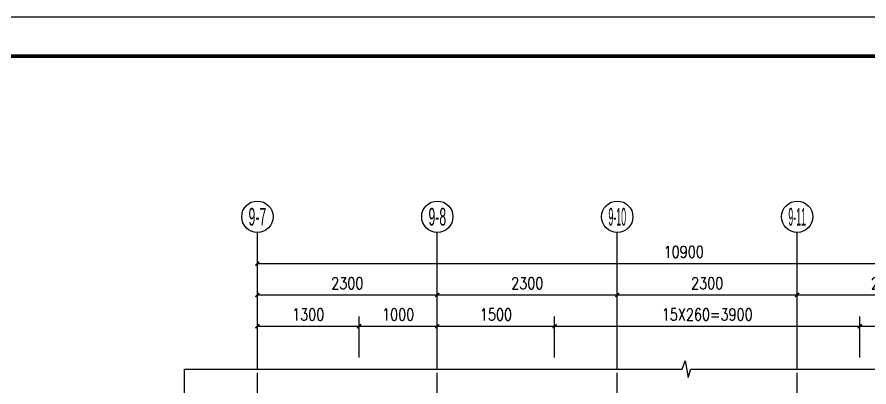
# Model space of a CAD drawing. Extents: x 718358 to 1668613, y -348838 to -159582.
# Drawn here: x 784820 to 795710, y -238326 to -233594 of the extents above; entities that cross this region are included whole.
import ezdxf
from ezdxf.enums import TextEntityAlignment as Align

# ---------------------------------------------------------------- set-up
doc = ezdxf.new("R2010")
doc.units = 0
doc.header["$LTSCALE"] = 1000
doc.linetypes.add('DASH', pattern=[0.35, 0.25, -0.1])
doc.linetypes.add('DOTE', pattern=[2.42, 2, -0.2, 0.02, -0.2])
for name, color, linetype in [('建-可见线', 7, 'Continuous'), ('建-图框', 4, 'Continuous'), ('建-尺寸', 73, 'Continuous'), ('建-符号', 3, 'Continuous'), ('建-轴标', 3, 'Continuous'), ('建-轴网', 14, 'DOTE')]:
    doc.layers.add(name, color=color, linetype=linetype)
doc.styles.add('_TCH_AXIS', font='gt宽度调整.shx', dxfattribs={"bigfont": 'gt国标汉字.shx'})
doc.styles.add('DIM_FONT', font='SIMPLEX.shx', dxfattribs={"width": 0.8, "bigfont": 'GBCBIG.shx'})
doc.dimstyles.new('DIMN50', dxfattribs={"dimscale": 0.5, "dimtxt": 300, "dimasz": 100, "dimexe": 250, "dimexo": 300, "dimgap": 150, "dimtad": 1, "dimdec": 0, "dimzin": 0, "dimdsep": 46, "dimtxsty": 'DIM_FONT', "dimblk": 'ARCHTICK', "dimcen": 0.09, "dimdle": 1, "dimclrt": 7, "dimazin": 2, "dimtfac": 1, "dimtdec": 0, "dimtix": 1, "dimtmove": 2, "dimatfit": 3, "dimldrblk": 'ARCHTICK', "dimfxl": 1, "dimtolj": 1, "dimtzin": 0, "dimarcsym": 0})

# ---------------------------------------------------------------- blocks, each defined once
blk = doc.blocks.new('_ArchTick')
at = {"color": 0, "linetype": 'ByBlock', "const_width": 0.4}
blk.add_lwpolyline([(-0.5, -0.5), (0.5, 0.5)], dxfattribs=at)
blk = doc.blocks.new('*D3287')
at = {"layer": 'Defpoints', "color": 0, "transparency": 16777216}
for p in [(798792, -236749), (787892, -237920), (798792, -237920)]:
    blk.add_point(p, dxfattribs=at)
at = {"layer": '建-尺寸', "color": 0, "lineweight": -2, "transparency": 16777216}
for p, q in [((787892, -237770), (787892, -236624)), ((798792, -237770), (798792, -236624)), ((787892, -236749), (798793, -236749))]:
    blk.add_line(p, q, dxfattribs=at)
at = {"layer": '建-尺寸', "color": 0, "lineweight": -2, "transparency": 16777216, "xscale": 50, "yscale": 50, "zscale": 50, "rotation": 180}
blk.add_blockref('_ArchTick', (787892, -236749), dxfattribs=at)
at = {"layer": '建-尺寸', "color": 0, "lineweight": -2, "transparency": 16777216, "xscale": 50, "yscale": 50, "zscale": 50}
blk.add_blockref('_ArchTick', (798792, -236749), dxfattribs=at)
at = {"layer": '建-尺寸', "color": 7, "transparency": 16777216, "insert": (793342, -236599), "char_height": 150, "attachment_point": 5, "style": 'DIM_FONT'}
blk.add_mtext('\\A1;10900', dxfattribs=at)
blk = doc.blocks.new('*D3288')
at = {"layer": 'Defpoints', "color": 0, "transparency": 16777216}
for p in [(789192, -237549), (787892, -238099), (789192, -238099)]:
    blk.add_point(p, dxfattribs=at)
at = {"layer": '建-尺寸', "color": 0, "lineweight": -2, "transparency": 16777216}
for p, q in [((787892, -237949), (787892, -237424)), ((789192, -237949), (789192, -237424)), ((787892, -237549), (789193, -237549))]:
    blk.add_line(p, q, dxfattribs=at)
at = {"layer": '建-尺寸', "color": 0, "lineweight": -2, "transparency": 16777216, "xscale": 50, "yscale": 50, "zscale": 50, "rotation": 180}
blk.add_blockref('_ArchTick', (787892, -237549), dxfattribs=at)
at = {"layer": '建-尺寸', "color": 0, "lineweight": -2, "transparency": 16777216, "xscale": 50, "yscale": 50, "zscale": 50}
blk.add_blockref('_ArchTick', (789192, -237549), dxfattribs=at)
at = {"layer": '建-尺寸', "color": 7, "transparency": 16777216, "insert": (788542, -237399), "char_height": 150, "attachment_point": 5, "style": 'DIM_FONT'}
blk.add_mtext('\\A1;1300', dxfattribs=at)
blk = doc.blocks.new('*D3289')
at = {"layer": 'Defpoints', "color": 0, "transparency": 16777216}
for p in [(790192, -237549), (789192, -238099), (790192, -238099)]:
    blk.add_point(p, dxfattribs=at)
at = {"layer": '建-尺寸', "color": 0, "lineweight": -2, "transparency": 16777216}
for p, q in [((789192, -237949), (789192, -237424)), ((790192, -237949), (790192, -237424)), ((789192, -237549), (790193, -237549))]:
    blk.add_line(p, q, dxfattribs=at)
at = {"layer": '建-尺寸', "color": 0, "lineweight": -2, "transparency": 16777216, "xscale": 50, "yscale": 50, "zscale": 50, "rotation": 180}
blk.add_blockref('_ArchTick', (789192, -237549), dxfattribs=at)
at = {"layer": '建-尺寸', "color": 0, "lineweight": -2, "transparency": 16777216, "xscale": 50, "yscale": 50, "zscale": 50}
blk.add_blockref('_ArchTick', (790192, -237549), dxfattribs=at)
at = {"layer": '建-尺寸', "color": 7, "transparency": 16777216, "insert": (789692, -237399), "char_height": 150, "attachment_point": 5, "style": 'DIM_FONT'}
blk.add_mtext('\\A1;1000', dxfattribs=at)
blk = doc.blocks.new('*D3290')
at = {"layer": 'Defpoints', "color": 0, "transparency": 16777216}
for p in [(791692, -237549), (790192, -238099), (791692, -238099)]:
    blk.add_point(p, dxfattribs=at)
at = {"layer": '建-尺寸', "color": 0, "lineweight": -2, "transparency": 16777216}
for p, q in [((790192, -237949), (790192, -237424)), ((791692, -237949), (791692, -237424)), ((790192, -237549), (791693, -237549))]:
    blk.add_line(p, q, dxfattribs=at)
at = {"layer": '建-尺寸', "color": 0, "lineweight": -2, "transparency": 16777216, "xscale": 50, "yscale": 50, "zscale": 50, "rotation": 180}
blk.add_blockref('_ArchTick', (790192, -237549), dxfattribs=at)
at = {"layer": '建-尺寸', "color": 0, "lineweight": -2, "transparency": 16777216, "xscale": 50, "yscale": 50, "zscale": 50}
blk.add_blockref('_ArchTick', (791692, -237549), dxfattribs=at)
at = {"layer": '建-尺寸', "color": 7, "transparency": 16777216, "insert": (790942, -237399), "char_height": 150, "attachment_point": 5, "style": 'DIM_FONT'}
blk.add_mtext('\\A1;1500', dxfattribs=at)
blk = doc.blocks.new('*D3291')
at = {"layer": 'Defpoints', "color": 0, "transparency": 16777216}
for p in [(795592, -237549), (791692, -238099), (795592, -238099)]:
    blk.add_point(p, dxfattribs=at)
at = {"layer": '建-尺寸', "color": 0, "lineweight": -2, "transparency": 16777216}
for p, q in [((791692, -237949), (791692, -237424)), ((795592, -237949), (795592, -237424)), ((791692, -237549), (795593, -237549))]:
    blk.add_line(p, q, dxfattribs=at)
at = {"layer": '建-尺寸', "color": 0, "lineweight": -2, "transparency": 16777216, "xscale": 50, "yscale": 50, "zscale": 50, "rotation": 180}
blk.add_blockref('_ArchTick', (791692, -237549), dxfattribs=at)
at = {"layer": '建-尺寸', "color": 0, "lineweight": -2, "transparency": 16777216, "xscale": 50, "yscale": 50, "zscale": 50}
blk.add_blockref('_ArchTick', (795592, -237549), dxfattribs=at)
at = {"layer": '建-尺寸', "color": 7, "transparency": 16777216, "insert": (793642, -237399), "char_height": 150, "attachment_point": 5, "style": 'DIM_FONT'}
blk.add_mtext('\\A1;15X260=3900', dxfattribs=at)
blk = doc.blocks.new('*D3292')
at = {"layer": 'Defpoints', "color": 0, "transparency": 16777216}
for p in [(797092, -237549), (795592, -238099), (797092, -238099)]:
    blk.add_point(p, dxfattribs=at)
at = {"layer": '建-尺寸', "color": 0, "lineweight": -2, "transparency": 16777216}
for p, q in [((795592, -237949), (795592, -237424)), ((797092, -237949), (797092, -237424)), ((795592, -237549), (797093, -237549))]:
    blk.add_line(p, q, dxfattribs=at)
at = {"layer": '建-尺寸', "color": 0, "lineweight": -2, "transparency": 16777216, "xscale": 50, "yscale": 50, "zscale": 50, "rotation": 180}
blk.add_blockref('_ArchTick', (795592, -237549), dxfattribs=at)
at = {"layer": '建-尺寸', "color": 0, "lineweight": -2, "transparency": 16777216, "xscale": 50, "yscale": 50, "zscale": 50}
blk.add_blockref('_ArchTick', (797092, -237549), dxfattribs=at)
at = {"layer": '建-尺寸', "color": 7, "transparency": 16777216, "insert": (796342, -237399), "char_height": 150, "attachment_point": 5, "style": 'DIM_FONT'}
blk.add_mtext('\\A1;1500', dxfattribs=at)
blk = doc.blocks.new('*D3293')
at = {"layer": 'Defpoints', "color": 0, "transparency": 16777216}
for p in [(790192, -237149), (787892, -238099), (790192, -238099)]:
    blk.add_point(p, dxfattribs=at)
at = {"layer": '建-尺寸', "color": 0, "lineweight": -2, "transparency": 16777216}
for p, q in [((787892, -237949), (787892, -237024)), ((790192, -237949), (790192, -237024)), ((787892, -237149), (790193, -237149))]:
    blk.add_line(p, q, dxfattribs=at)
at = {"layer": '建-尺寸', "color": 0, "lineweight": -2, "transparency": 16777216, "xscale": 50, "yscale": 50, "zscale": 50, "rotation": 180}
blk.add_blockref('_ArchTick', (787892, -237149), dxfattribs=at)
at = {"layer": '建-尺寸', "color": 0, "lineweight": -2, "transparency": 16777216, "xscale": 50, "yscale": 50, "zscale": 50}
blk.add_blockref('_ArchTick', (790192, -237149), dxfattribs=at)
at = {"layer": '建-尺寸', "color": 7, "transparency": 16777216, "insert": (789042, -236999), "char_height": 150, "attachment_point": 5, "style": 'DIM_FONT'}
blk.add_mtext('\\A1;2300', dxfattribs=at)
blk = doc.blocks.new('*D3294')
at = {"layer": 'Defpoints', "color": 0, "transparency": 16777216}
for p in [(792492, -237149), (790192, -238099), (792492, -238099)]:
    blk.add_point(p, dxfattribs=at)
at = {"layer": '建-尺寸', "color": 0, "lineweight": -2, "transparency": 16777216}
for p, q in [((790192, -237949), (790192, -237024)), ((792492, -237949), (792492, -237024)), ((790192, -237149), (792493, -237149))]:
    blk.add_line(p, q, dxfattribs=at)
at = {"layer": '建-尺寸', "color": 0, "lineweight": -2, "transparency": 16777216, "xscale": 50, "yscale": 50, "zscale": 50, "rotation": 180}
blk.add_blockref('_ArchTick', (790192, -237149), dxfattribs=at)
at = {"layer": '建-尺寸', "color": 0, "lineweight": -2, "transparency": 16777216, "xscale": 50, "yscale": 50, "zscale": 50}
blk.add_blockref('_ArchTick', (792492, -237149), dxfattribs=at)
at = {"layer": '建-尺寸', "color": 7, "transparency": 16777216, "insert": (791342, -236999), "char_height": 150, "attachment_point": 5, "style": 'DIM_FONT'}
blk.add_mtext('\\A1;2300', dxfattribs=at)
blk = doc.blocks.new('*D3295')
at = {"layer": 'Defpoints', "color": 0, "transparency": 16777216}
for p in [(794792, -237149), (792492, -238099), (794792, -238099)]:
    blk.add_point(p, dxfattribs=at)
at = {"layer": '建-尺寸', "color": 0, "lineweight": -2, "transparency": 16777216}
for p, q in [((792492, -237949), (792492, -237024)), ((794792, -237949), (794792, -237024)), ((792492, -237149), (794793, -237149))]:
    blk.add_line(p, q, dxfattribs=at)
at = {"layer": '建-尺寸', "color": 0, "lineweight": -2, "transparency": 16777216, "xscale": 50, "yscale": 50, "zscale": 50, "rotation": 180}
blk.add_blockref('_ArchTick', (792492, -237149), dxfattribs=at)
at = {"layer": '建-尺寸', "color": 0, "lineweight": -2, "transparency": 16777216, "xscale": 50, "yscale": 50, "zscale": 50}
blk.add_blockref('_ArchTick', (794792, -237149), dxfattribs=at)
at = {"layer": '建-尺寸', "color": 7, "transparency": 16777216, "insert": (793642, -236999), "char_height": 150, "attachment_point": 5, "style": 'DIM_FONT'}
blk.add_mtext('\\A1;2300', dxfattribs=at)
blk = doc.blocks.new('*D3296')
at = {"layer": 'Defpoints', "color": 0, "transparency": 16777216}
for p in [(797092, -237149), (794792, -238099), (797092, -238099)]:
    blk.add_point(p, dxfattribs=at)
at = {"layer": '建-尺寸', "color": 0, "lineweight": -2, "transparency": 16777216}
for p, q in [((794792, -237949), (794792, -237024)), ((797092, -237949), (797092, -237024)), ((794792, -237149), (797093, -237149))]:
    blk.add_line(p, q, dxfattribs=at)
at = {"layer": '建-尺寸', "color": 0, "lineweight": -2, "transparency": 16777216, "xscale": 50, "yscale": 50, "zscale": 50, "rotation": 180}
blk.add_blockref('_ArchTick', (794792, -237149), dxfattribs=at)
at = {"layer": '建-尺寸', "color": 0, "lineweight": -2, "transparency": 16777216, "xscale": 50, "yscale": 50, "zscale": 50}
blk.add_blockref('_ArchTick', (797092, -237149), dxfattribs=at)
at = {"layer": '建-尺寸', "color": 7, "transparency": 16777216, "insert": (795942, -236999), "char_height": 150, "attachment_point": 5, "style": 'DIM_FONT'}
blk.add_mtext('\\A1;2300', dxfattribs=at)

msp = doc.modelspace()

# ---------------------------------------------------------------- linework, layer by layer
at = {"layer": '建-可见线', "linetype": 'DASH'}
msp.add_lwpolyline([(786965.2, -238098.6, 0.0034236), (786960.4, -238103.5)], format="xyb", dxfattribs=at)
at = {"layer": '建-图框'}
msp.add_lwpolyline([(749908.1, -263294.4), (802458.1, -263294.4), (802458.1, -233594.4), (749908.1, -233594.4)], close=True, dxfattribs=at)
at = {"layer": '建-图框', "const_width": 50}
msp.add_lwpolyline([(751158.1, -262794.4), (801958.1, -262794.4), (801958.1, -234094.4), (751158.1, -234094.4)], close=True, dxfattribs=at)
at = {"layer": '建-符号'}
for points in [[(786960.4, -238098.6), (793321.7, -238098.6), (793359.9, -237993.6), (793397, -238203.6), (793434.2, -238098.6), (799795.5, -238098.6)], [(786960.4, -245464.4), (786960.4, -241837.8), (786855.4, -241799.5), (787065.4, -241762.5), (786960.4, -241725.3), (786960.4, -238098.6)]]:
    msp.add_lwpolyline(points, dxfattribs=at)
at = {"layer": '建-轴标'}
for p, q in [((787892.4, -238098.6), (787892.4, -236348.6)), ((790192.4, -238098.6), (790191.9, -236348.6)), ((792492.4, -238098.6), (792491.9, -236348.6)), ((794792.4, -238098.6), (794791.9, -236348.6))]:
    msp.add_line(p, q, dxfattribs=at)
for centre in [(787892.4, -236148.6), (790192.4, -236148.6), (792492.4, -236148.6), (794792.4, -236148.6)]:
    msp.add_circle(centre, 200, dxfattribs=at)
at = {"layer": '建-轴网'}
for p, q in [((787892.2, -244983.5), (787892.2, -238098.6)), ((790192.2, -244983.5), (790192.2, -238098.6)), ((792492.2, -244983.5), (792492.2, -238098.6)), ((794792.2, -244983.5), (794792.2, -238098.6))]:
    msp.add_line(p, q, dxfattribs=at)

# ---------------------------------------------------------------- texts
at = {"layer": '建-轴标', "style": '_TCH_AXIS'}
for s, width, p, p2 in [('9-7', 0.35, (787779.2, -236261.8), (788005.5, -236261.8)), ('9-8', 0.35, (790079.2, -236261.8), (790305.5, -236261.8)), ('9-10', 0.276316, (792379.2, -236261.8), (792605.5, -236261.8)), ('9-11', 0.313433, (794679.2, -236261.8), (794905.5, -236261.8))]:
    msp.add_text(s, height=226.27, dxfattribs=dict(at, width=width)).set_placement(p, p2, align=Align.FIT)

# ---------------------------------------------------------------- dimensions: what is measured, and where the dimension line sits
at = {"layer": '建-尺寸'}
for p1, p2, distance, picture, middle in [((787892.2, -237919.9), (798792.4, -237919.9), 1171.3, '*D3287', (793342.3, -236598.6)), ((787892.4, -238098.6), (790192.3, -238098.6), 950, '*D3293', (789042.4, -236998.6)), ((790192.3, -238098.6), (792492.4, -238098.6), 950, '*D3294', (791342.3, -236998.6)), ((792492.4, -238098.6), (794792.4, -238098.6), 950, '*D3295', (793642.4, -236998.6)), ((794792.4, -238098.6), (797092.4, -238098.6), 950, '*D3296', (795942.4, -236998.6)), ((787892.4, -238098.6), (789192.4, -238098.6), 550, '*D3288', (788542.4, -237398.6)), ((789192.4, -238098.6), (790192.3, -238098.6), 550, '*D3289', (789692.4, -237398.6)), ((790192.3, -238098.6), (791692.4, -238098.6), 550, '*D3290', (790942.4, -237398.6)), ((795592.4, -238098.6), (797092.4, -238098.6), 550, '*D3292', (796342.4, -237398.6))]:
    dim = msp.add_aligned_dim(p1=p1, p2=p2, distance=distance, dimstyle='DIMN50', dxfattribs=at)
    dim.commit()
    dim.dimension.update_dxf_attribs({"geometry": picture, "text_midpoint": middle})
dim = msp.add_aligned_dim(p1=(791692.4, -238098.6), p2=(795592.4, -238098.6), distance=550, text='15X260=3900', dimstyle='DIMN50', dxfattribs=at)
dim.commit()
dim.dimension.update_dxf_attribs({"geometry": '*D3291', "text_midpoint": (793642.4, -237398.6)})

doc.saveas('drawing.dxf')
